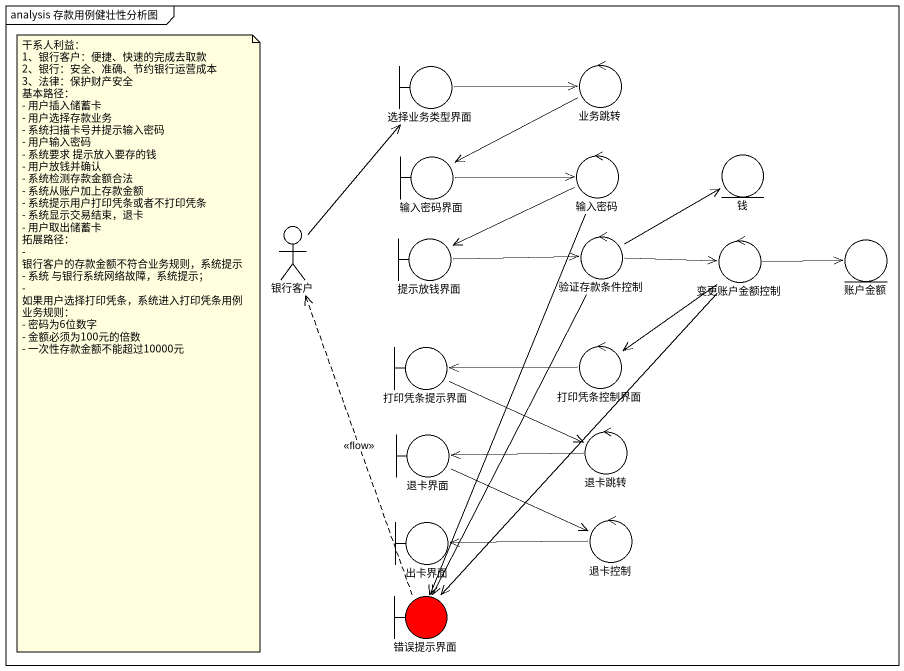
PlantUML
@startuml
mainframe analysis 存款用例健壮性分析图
boundary 选择业务类型界面
control 业务跳转
boundary 输入密码界面
control 输入密码
entity 钱
actor 银行客户
boundary 提示放钱界面
control 验证存款条件控制
control 变更账户金额控制
entity 账户金额
boundary 打印凭条提示界面
control 打印凭条控制界面
boundary 退卡界面
control 退卡跳转
boundary 出卡界面
control 退卡控制
boundary 错误提示界面 #FF0000
选择业务类型界面 -right-> 业务跳转
业务跳转 -left-> 输入密码界面
输入密码界面 -right-> 输入密码
输入密码 -left-> 提示放钱界面
输入密码 --> 错误提示界面
银行客户 -up-> 选择业务类型界面
提示放钱界面 -right-> 验证存款条件控制
验证存款条件控制 -right-> 钱
验证存款条件控制 -right-> 变更账户金额控制
验证存款条件控制 --> 错误提示界面
变更账户金额控制 -right-> 账户金额
变更账户金额控制 --> 打印凭条控制界面
变更账户金额控制 --> 错误提示界面
打印凭条提示界面 -right-> 退卡跳转
打印凭条控制界面 -left-> 打印凭条提示界面
退卡界面 -right-> 退卡控制
退卡跳转 -left-> 退卡界面
退卡控制 -left-> 出卡界面
错误提示界面 .up.> 银行客户 : <<flow>>
note as N1
  干系人利益：
  1、银行客户：便捷、快速的完成去取款
  2、银行：安全、准确、节约银行运营成本
  3、法律：保护财产安全
  基本路径：
  - 用户插入储蓄卡
  - 用户选择存款业务
  - 系统扫描卡号并提示输入密码
  - 用户输入密码
  - 系统要求 提示放入要存的钱
  - 用户放钱并确认
  - 系统检测存款金额合法
  - 系统从账户加上存款金额
  - 系统提示用户打印凭条或者不打印凭条
  - 系统显示交易结束，退卡
  - 用户取出储蓄卡
  拓展路径：
  - 银行客户的存款金额不符合业务规则，系统提示
  - 系统 与银行系统网络故障，系统提示；
  - 如果用户选择打印凭条，系统进入打印凭条用例
  业务规则：
  - 密码为6位数字
  - 金额必须为100元的倍数
  - 一次性存款金额不能超过10000元
end note
@enduml
